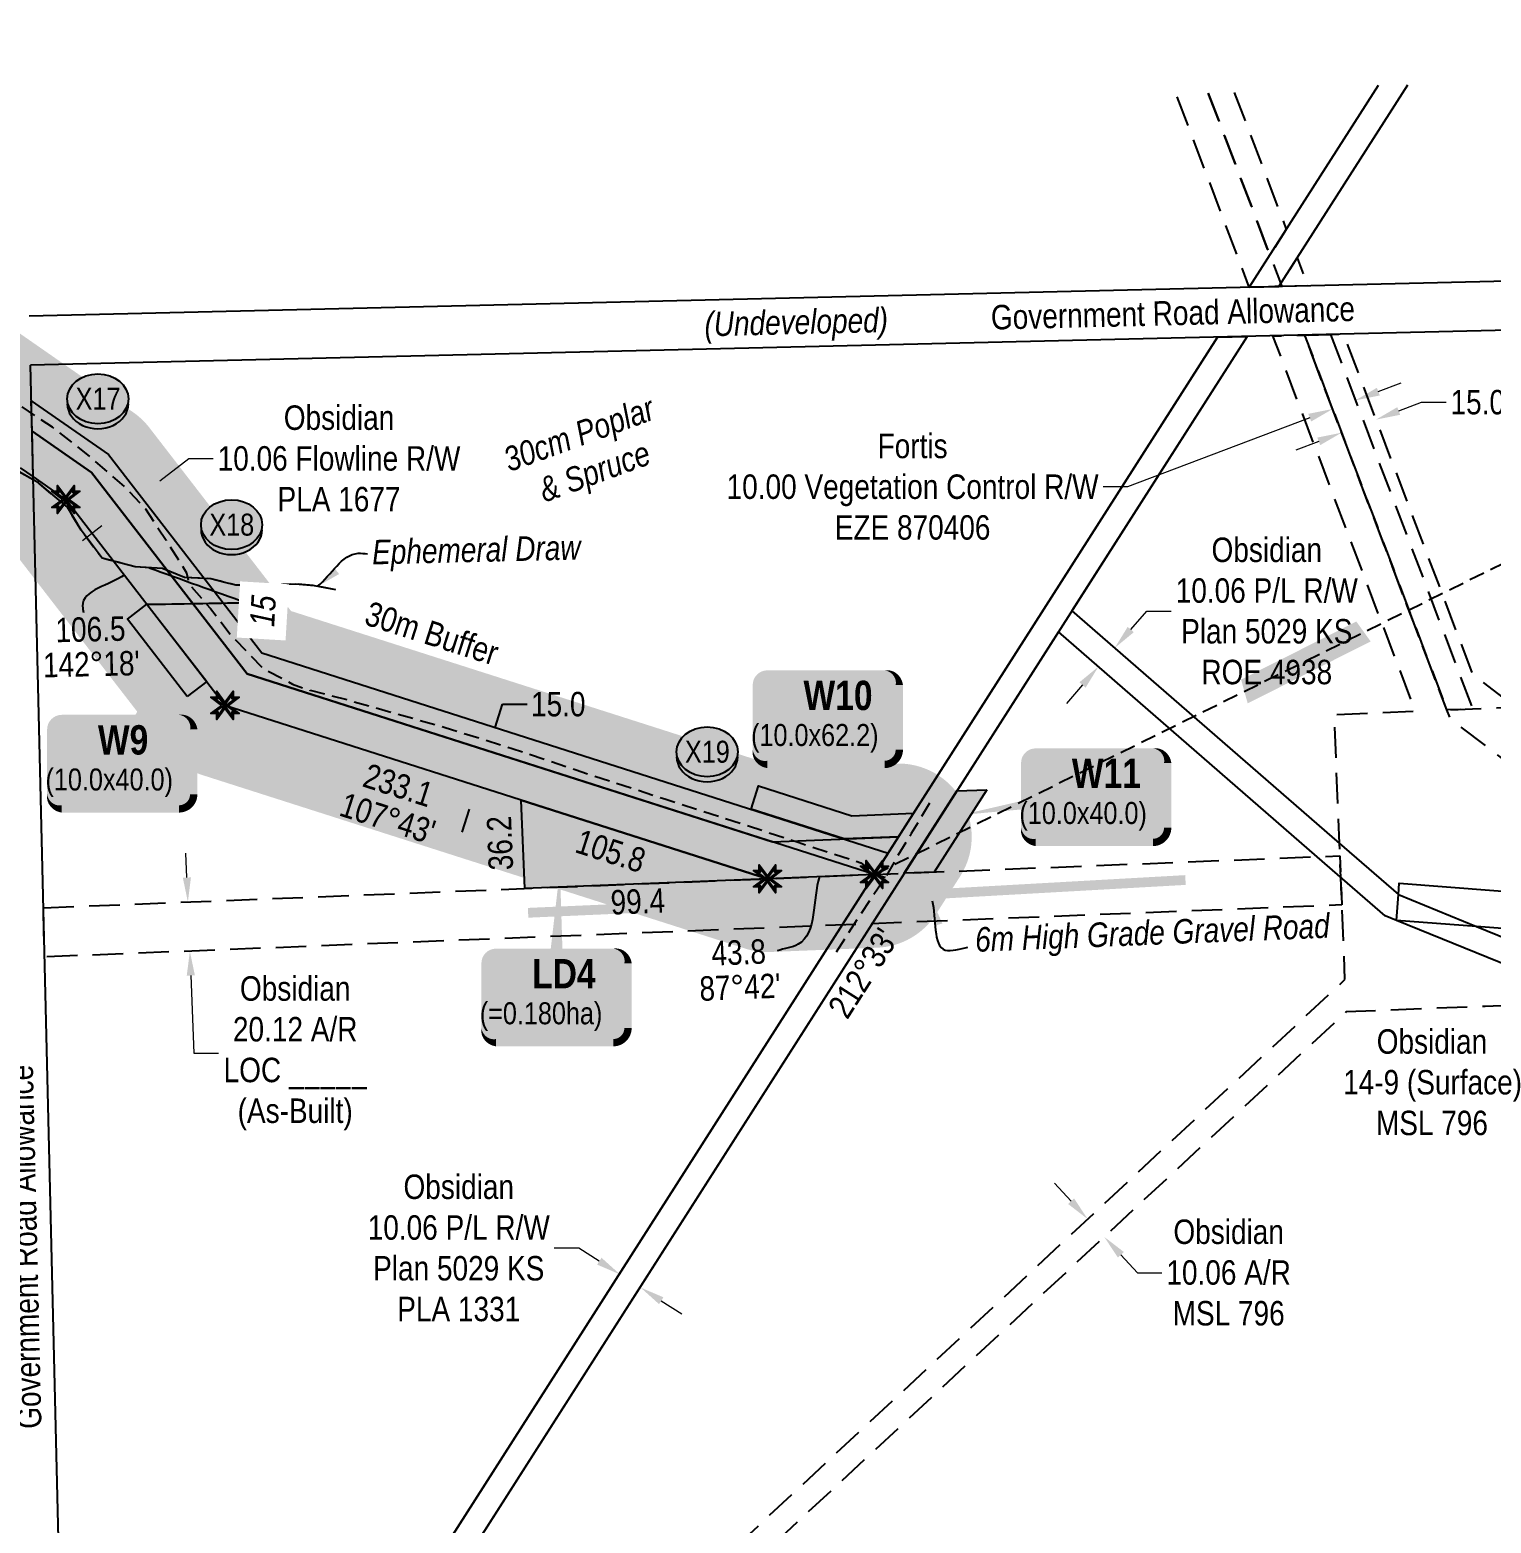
# Model space of a CAD drawing. Extents: x 610158 to 618425, y 5897307 to 5901062.
# Drawn here: x 615560 to 616157, y 5897827 to 5898438 of the extents above; entities that cross this region are included whole.
import ezdxf
from ezdxf.enums import TextEntityAlignment as Align

# ---------------------------------------------------------------- set-up
doc = ezdxf.new("R2010")
doc.units = 0
doc.header["$LTSCALE"] = 5
doc.header["$PDSIZE"] = 0.5
for name, pattern in [('foc-ACCESSROAD', [3.75, 2.5, -1.25]), ('foc-FLOWLINE', [3.75, 2.5, -1.25]), ('foc-TIELINE', [1.875, 1.25, -0.625]), ('foc-TRAV', [1.875, 1.25, -0.625]), ('UG_PIPE', [1.875, 1.25, -0.625])]:
    doc.linetypes.add(name, pattern=pattern)
doc.layers.get('Defpoints').update_dxf_attribs({"color": 9})
for name, color, linetype in [('AS-PIPE-UG', 44, 'UG_PIPE'), ('AS-ROADS', 254, 'Continuous'), ('AS-UNDERLAY-H', 141, 'Continuous'), ('C-AR', 13, 'foc-ACCESSROAD'), ('C-RW', 13, 'Continuous'), ('C-WS', 13, 'foc-ACCESSROAD'), ('F-EZE', 190, 'foc-FLOWLINE'), ('F-RW', 190, 'Continuous'), ('L-BD1', 253, 'Continuous'), ('L-MON', 1, 'Continuous'), ('L-ROAD-T', 7, 'Continuous'), ('L-SEC', 7, 'Continuous'), ('L-TIE', 7, 'foc-TIELINE'), ('P-BUFFER-H 30m', 51, 'Continuous'), ('P-BUFFER-T', 40, 'Continuous'), ('P-CROSSINGS', 250, 'Continuous'), ('P-PROPOSED', 10, 'Continuous'), ('P-PROPOSED-H', 21, 'Continuous'), ('P-TEMP-BLOCKS', 250, 'Continuous'), ('P-TEMP-H', 41, 'Continuous'), ('P-TEMP_WORKSPACE', 46, 'Continuous'), ('P-TRAV', 4, 'foc-TRAV'), ('P-TXT', 4, 'Continuous'), ('T-BUSH-T', 110, 'Continuous'), ('WATERCOURSE', 146, 'foc-TIELINE'), ('WETLAND-T', 146, 'Continuous')]:
    doc.layers.add(name, color=color, linetype=linetype)
for name, color, linetype, lineweight in [('C-AR-T', 13, 'Continuous', 9), ('C-FLOWLINE-T', 13, 'Continuous', 9), ('C-RW-T', 13, 'Continuous', 9), ('C-WS-T', 13, 'Continuous', 9), ('F-EZE-T', 190, 'Continuous', 9), ('P-TEMP-T', 46, 'Continuous', 18), ('T-TEXT', 48, 'Continuous', 18), ('T-TIE-T', 201, 'Continuous', 18)]:
    doc.layers.add(name, color=color, linetype=linetype, lineweight=lineweight)
doc.styles.add('80', font='ARIALN.TTF', dxfattribs={"height": 10})
doc.styles.add('80CG', font='ARIALN.TTF', dxfattribs={"height": 10})
doc.styles.add('80L', font='ARIALN.TTF', dxfattribs={"height": 10})
doc.styles.add('80LS', font='ARIALNI.TTF', dxfattribs={"height": 10})
doc.styles.add('BOLD', font='ARIALNB.TTF')
doc.styles.add('Crossing', font='ARIALN.TTF', dxfattribs={"height": 10})
doc.styles.add('foc-LtypeFont', font='ARIALN.TTF', dxfattribs={"height": 7.35})
doc.linetypes.add('foc-TOPO-flowdirection-NOLINE', pattern='A,0,[">",foc-LtypeFont,S=0.3,R=0,X=0,Y=-0.945],-20,[">",foc-LtypeFont,S=0.3,R=0,X=0,Y=-0.945],0', length=20)
doc.dimstyles.new('Compass 5 000', dxfattribs={"dimscale": 5, "dimtxt": 9, "dimasz": 2, "dimexe": 0.2, "dimexo": 0.0625, "dimgap": 0.5, "dimtad": 0, "dimtih": 1, "dimtoh": 1, "dimzin": 0, "dimdsep": 46, "dimtxsty": '80CG', "dimcen": 0.1, "dimse1": 1, "dimse2": 1, "dimclrd": 256, "dimclrt": 256, "dimaunit": 1, "dimadec": 4, "dimazin": 0, "dimtfac": 0.06, "dimtofl": 0, "dimtmove": 0, "dimatfit": 1, "dimfxl": 0.2, "dimtolj": 1, "dimtzin": 0, "dimlwd": -1, "dimarcsym": 0})

# ---------------------------------------------------------------- blocks, each defined once
blk = doc.blocks.new('*D407')
at = {"layer": 'Defpoints', "color": 0, "transparency": 16777216}
for p in [(616110.24, 5898278.3), (616122.52, 5898245.95), (616108.5, 5898240.63)]:
    blk.add_point(p, dxfattribs=at)
at = {"layer": 'F-EZE-T', "transparency": 16777216}
for p, q in [((616119.59, 5898281.85), (616128.94, 5898285.4)), ((616128.94, 5898285.4), (616138.94, 5898285.4)), ((616086.87, 5898269.43), (616077.52, 5898265.88))]:
    blk.add_line(p, q, dxfattribs=at)
for points in [[(616119, 5898283.41), (616120.18, 5898280.29), (616110.24, 5898278.3)], [(616086.28, 5898270.99), (616087.46, 5898267.87), (616096.22, 5898272.98)]]:
    blk.add_solid(points, dxfattribs=at)
at = {"layer": 'F-EZE-T', "transparency": 16777216, "insert": (616198.08, 5898285.4), "char_height": 10, "attachment_point": 5, "style": '80CG'}
blk.add_mtext('\\A1;Fortis\\P15.00 Power Line R/W\\PEZE 150077', dxfattribs=at)
blk = doc.blocks.new('*D409')
at = {"layer": 'Defpoints', "color": 0, "transparency": 16777216}
for p in [(616101.89, 5898286.22), (616122.85, 5898202.84), (616132.2, 5898206.39)]:
    blk.add_point(p, dxfattribs=at)
at = {"layer": 'F-EZE-T', "transparency": 16777216}
for p, q in [((616111.24, 5898289.77), (616120.59, 5898293.32)), ((616083.19, 5898279.12), (616008.64, 5898250.81)), ((616008.64, 5898250.81), (615998.64, 5898250.81))]:
    blk.add_line(p, q, dxfattribs=at)
for points in [[(616110.65, 5898291.33), (616111.83, 5898288.21), (616101.89, 5898286.22)], [(616082.6, 5898280.68), (616083.78, 5898277.56), (616092.54, 5898282.67)]]:
    blk.add_solid(points, dxfattribs=at)
at = {"layer": 'F-EZE-T', "transparency": 16777216, "insert": (615920.71, 5898250.81), "char_height": 10, "attachment_point": 5, "style": '80CG'}
blk.add_mtext('\\A1;Fortis\\P10.00 Vegetation Control R/W\\PEZE 870406', dxfattribs=at)
blk = doc.blocks.new('*D417')
at = {"layer": 'C-AR-T', "transparency": 16777216}
for p, q in [((615985.54, 5897958.56), (615978.74, 5897965.88)), ((616005.92, 5897936.63), (616012.73, 5897929.31)), ((616012.73, 5897929.31), (616022.73, 5897929.31))]:
    blk.add_line(p, q, dxfattribs=at)
for points in [[(615986.77, 5897959.69), (615984.32, 5897957.42), (615992.35, 5897951.23)], [(616007.14, 5897937.77), (616004.7, 5897935.5), (615999.11, 5897943.96)]]:
    blk.add_solid(points, dxfattribs=at)
at = {"layer": 'Defpoints', "color": 0, "transparency": 16777216}
for p in [(615991.43, 5897950.37), (615998.19, 5897943.1), (615999.11, 5897943.96)]:
    blk.add_point(p, dxfattribs=at)
at = {"layer": 'C-AR-T', "transparency": 16777216, "insert": (616050.01, 5897929.31), "char_height": 10, "attachment_point": 5, "style": '80CG'}
blk.add_mtext('\\A1;Obsidian\\P10.06 A/R\\PMSL 796', dxfattribs=at)
blk = doc.blocks.new('*D423')
at = {"layer": 'C-RW-T', "transparency": 16777216}
for p, q in [((615784.12, 5897939.38), (615774.12, 5897939.38)), ((615792.55, 5897934), (615784.12, 5897939.38)), ((615817.88, 5897917.83), (615826.31, 5897912.45))]:
    blk.add_line(p, q, dxfattribs=at)
for points in [[(615793.45, 5897935.41), (615791.65, 5897932.6), (615800.98, 5897928.62)], [(615818.78, 5897919.23), (615816.99, 5897916.42), (615809.45, 5897923.21)]]:
    blk.add_solid(points, dxfattribs=at)
at = {"layer": 'Defpoints', "color": 0, "transparency": 16777216}
for p in [(615805.73, 5897936.06), (615800.98, 5897928.62), (615814.2, 5897930.65)]:
    blk.add_point(p, dxfattribs=at)
at = {"layer": 'C-RW-T', "transparency": 16777216, "insert": (615735.04, 5897939.38), "char_height": 10, "attachment_point": 5, "style": '80CG'}
blk.add_mtext('\\A1;Obsidian\\P10.06 P/L R/W\\PPlan 5029 KS\\PPLA 1331', dxfattribs=at)
blk = doc.blocks.new('*D448')
at = {"layer": 'C-RW-T', "transparency": 16777216}
for p, q in [((616009.96, 5898192.45), (616016.53, 5898199.99)), ((616016.53, 5898199.99), (616026.53, 5898199.99)), ((615990.23, 5898169.76), (615983.67, 5898162.22))]:
    blk.add_line(p, q, dxfattribs=at)
for points in [[(616008.71, 5898193.54), (616011.22, 5898191.35), (616003.4, 5898184.9)], [(615988.97, 5898170.86), (615991.49, 5898168.67), (615996.79, 5898177.31)]]:
    blk.add_solid(points, dxfattribs=at)
at = {"layer": 'Defpoints', "color": 0, "transparency": 16777216}
for p in [(615996.79, 5898177.31), (616048.73, 5898145.47), (616042.12, 5898137.88)]:
    blk.add_point(p, dxfattribs=at)
at = {"layer": 'C-RW-T', "transparency": 16777216, "insert": (616065.61, 5898199.99), "char_height": 10, "attachment_point": 5, "style": '80CG'}
blk.add_mtext('\\A1;Obsidian\\P10.06 P/L R/W\\PPlan 5029 KS\\PROE 4938', dxfattribs=at)
blk = doc.blocks.new('*U456')
at = {"true_color": 0xff8aff}
h = blk.add_hatch(color=211, dxfattribs=at)
edge = h.paths.add_edge_path()
edge.add_line((-24, -20), (24, -20))
edge.add_arc((24, -14), 6, 270, 360)
edge.add_line((30, -14), (30, 12.5))
edge.add_arc((24, 12.5), 6, 0, 90)
edge.add_line((24, 18.5), (-24, 18.5))
edge.add_arc((-24, 12.5), 6, 90, 180)
edge.add_line((-30, 12.5), (-30, -14))
edge.add_arc((-24, -14), 6, 180, 270)
at = {"flags": 128}
blk.add_lwpolyline([(2.14, 50.79, 0, 7.5, 0), (0, 0, 0, 0, 0)], format="xyseb", dxfattribs=at)
at = {"color": 250, "flags": 128}
blk.add_lwpolyline([(-24, -20, 3, 3, 0), (24, -20, 3, 3, 0.414214), (30, -14, 3, 3, 0), (30, 12.5, 3, 0, 0.414214), (24, 18.5, 0, 0, 0), (-24, 18.5, 0, 0, 0.414214), (-30, 12.5, 0, 0, 0), (-30, -14, 0, 3, 0.414214)], format="xyseb", close=True, dxfattribs=at)
at = {"color": 250}
for tag, p, height, style in [('TEMP_AREA_W1_001', (-9.21, 2.24), 12, 'BOLD'), ('ENTER_TEXT_001', (-30.66, -12.47), 9, '80')]:
    blk.add_attdef(tag, p, '', height=height, dxfattribs=dict(at, style=style))
blk = doc.blocks.new('TEMP')
h = blk.add_hatch(color=255)
h.dxf.hatch_style = 1
h.paths.add_polyline_path([(0, 0.25), (-0.67, 1.15), (-0.67, 0.67), (-1.15, 0.67), (-0.25, 0), (-1.15, -0.67), (-0.67, -0.67), (-0.67, -1.15), (0, -0.25), (0.67, -1.15), (0.67, -0.67), (1.15, -0.67), (0.25, 0), (1.15, 0.67), (0.67, 0.67), (0.67, 1.15)])
h.paths.add_polyline_path([(0.57, 0.85), (0.57, 0.57), (0.85, 0.57), (0.08, 0), (0.85, -0.57), (0.57, -0.57), (0.57, -0.85), (0, -0.08), (-0.57, -0.85), (-0.57, -0.57), (-0.85, -0.57), (-0.08, 0), (-0.85, 0.57), (-0.57, 0.57), (-0.57, 0.85), (0, 0.08)], flags=16)
h = blk.add_hatch(color=1)
h.dxf.hatch_style = 1
h.paths.add_polyline_path([(0, 0.08), (-0.57, 0.85), (-0.57, 0.57), (-0.85, 0.57), (-0.08, 0), (-0.85, -0.57), (-0.57, -0.57), (-0.57, -0.85), (0, -0.08), (0.57, -0.85), (0.57, -0.57), (0.85, -0.57), (0.08, 0), (0.85, 0.57), (0.57, 0.57), (0.57, 0.85)])
at = {"color": 1}
for p, q in [((-0.08, 0), (0.08, 0)), ((0, 0.08), (0, -0.08))]:
    blk.add_line(p, q, dxfattribs=at)
at = {"color": 255, "flags": 128}
blk.add_lwpolyline([(-0.25, 0), (-1.15, 0.67), (-0.67, 0.67), (-0.67, 1.15), (0, 0.25), (0.67, 1.15), (0.67, 0.67), (1.15, 0.67), (0.25, 0), (1.15, -0.67), (0.67, -0.67), (0.67, -1.15), (0, -0.25), (-0.67, -1.15), (-0.67, -0.67), (-1.15, -0.67)], close=True, dxfattribs=at)
at = {"color": 1, "flags": 128}
blk.add_lwpolyline([(-0.08, 0), (-0.85, 0.57), (-0.57, 0.57), (-0.57, 0.85), (0, 0.08), (0.57, 0.85), (0.57, 0.57), (0.85, 0.57), (0.08, 0), (0.85, -0.57), (0.57, -0.57), (0.57, -0.85), (0, -0.08), (-0.57, -0.85), (-0.57, -0.57), (-0.85, -0.57)], close=True, dxfattribs=at)
blk = doc.blocks.new('*U460')
at = {"true_color": 0xff8aff}
h = blk.add_hatch(color=211, dxfattribs=at)
edge = h.paths.add_edge_path()
edge.add_line((-24, -20), (24, -20))
edge.add_arc((24, -14), 6, 270, 360)
edge.add_line((30, -14), (30, 12.5))
edge.add_arc((24, 12.5), 6, 0, 90)
edge.add_line((24, 18.5), (-24, 18.5))
edge.add_arc((-24, 12.5), 6, 90, 180)
edge.add_line((-30, 12.5), (-30, -14))
edge.add_arc((-24, -14), 6, 180, 270)
at = {"color": 250, "flags": 128}
blk.add_lwpolyline([(-24, -20, 3, 3, 0), (24, -20, 3, 3, 0.414214), (30, -14, 3, 3, 0), (30, 12.5, 3, 0, 0.414214), (24, 18.5, 0, 0, 0), (-24, 18.5, 0, 0, 0.414214), (-30, 12.5, 0, 0, 0), (-30, -14, 0, 3, 0.414214)], format="xyseb", close=True, dxfattribs=at)
at = {"flags": 128}
blk.add_lwpolyline([(-54.64, -8.78, 0, 7.5, 0), (0, 0, 0, 0, 0)], format="xyseb", dxfattribs=at)
at = {"color": 250}
for tag, p, height, style in [('TEMP_AREA_W1_001', (-9.21, 2.24), 12, 'BOLD'), ('ENTER_TEXT_001', (-30.66, -12.47), 9, '80')]:
    blk.add_attdef(tag, p, '', height=height, dxfattribs=dict(at, style=style))
blk = doc.blocks.new('*D457')
at = {"layer": 'C-AR-T', "transparency": 16777216}
for p, q in [((615623.82, 5898090.95), (615623.42, 5898100.95)), ((615625.43, 5898050.87), (615626.71, 5898019.07)), ((615626.71, 5898019.07), (615636.71, 5898019.07))]:
    blk.add_line(p, q, dxfattribs=at)
for points in [[(615625.49, 5898091.02), (615622.16, 5898090.89), (615624.23, 5898080.96)], [(615627.1, 5898050.94), (615623.77, 5898050.81), (615625.03, 5898060.86)]]:
    blk.add_solid(points, dxfattribs=at)
at = {"layer": 'Defpoints', "color": 0, "transparency": 16777216}
for p in [(615630.58, 5898081.22), (615631.39, 5898061.12), (615625.03, 5898060.86)]:
    blk.add_point(p, dxfattribs=at)
at = {"layer": 'C-AR-T', "transparency": 16777216, "insert": (615668.13, 5898019.07), "char_height": 10, "attachment_point": 5, "style": '80CG'}
blk.add_mtext('\\A1;Obsidian\\P20.12 A/R\\PLOC _____\\P(As-Built)', dxfattribs=at)
blk = doc.blocks.new('*D458')
at = {"layer": 'C-FLOWLINE-T', "transparency": 16777216}
for p, q in [((615612.75, 5898253.26), (615624.57, 5898262.39)), ((615624.57, 5898262.39), (615634.57, 5898262.39)), ((615588.96, 5898234.88), (615581.05, 5898228.77))]:
    blk.add_line(p, q, dxfattribs=at)
for points in [[(615611.73, 5898254.58), (615613.77, 5898251.94), (615604.84, 5898247.15)], [(615587.94, 5898236.2), (615589.98, 5898233.56), (615596.87, 5898241)]]:
    blk.add_solid(points, dxfattribs=at)
at = {"layer": 'Defpoints', "color": 0, "transparency": 16777216}
for p in [(615604.84, 5898247.15), (615609.78, 5898240.75), (615601.82, 5898234.6)]:
    blk.add_point(p, dxfattribs=at)
at = {"layer": 'C-FLOWLINE-T', "transparency": 16777216, "insert": (615686.06, 5898262.39), "char_height": 10, "attachment_point": 5, "style": '80CG'}
blk.add_mtext('\\A1;Obsidian\\P10.06 Flowline R/W\\PPLA 1677', dxfattribs=at)
blk = doc.blocks.new('*U461')
at = {"true_color": 0xff8aff}
h = blk.add_hatch(color=211, dxfattribs=at)
edge = h.paths.add_edge_path()
edge.add_line((-24, -20), (24, -20))
edge.add_arc((24, -14), 6, 270, 360)
edge.add_line((30, -14), (30, 12.5))
edge.add_arc((24, 12.5), 6, 0, 90)
edge.add_line((24, 18.5), (-24, 18.5))
edge.add_arc((-24, 12.5), 6, 90, 180)
edge.add_line((-30, 12.5), (-30, -14))
edge.add_arc((-24, -14), 6, 180, 270)
at = {"color": 250, "flags": 128}
blk.add_lwpolyline([(-24, -20, 3, 3, 0), (24, -20, 3, 3, 0.414214), (30, -14, 3, 3, 0), (30, 12.5, 3, 0, 0.414214), (24, 18.5, 0, 0, 0), (-24, 18.5, 0, 0, 0.414214), (-30, 12.5, 0, 0, 0), (-30, -14, 0, 3, 0.414214)], format="xyseb", close=True, dxfattribs=at)
at = {"flags": 128}
blk.add_lwpolyline([(4.37, -42.41, 0, 7.5, 0), (0, 0, 0, 0, 0)], format="xyseb", dxfattribs=at)
at = {"color": 250}
for tag, p, height, style in [('TEMP_AREA_W1_001', (-9.21, 2.24), 12, 'BOLD'), ('ENTER_TEXT_001', (-30.66, -12.47), 9, '80')]:
    blk.add_attdef(tag, p, '', height=height, dxfattribs=dict(at, style=style))
blk = doc.blocks.new('*D466')
at = {"layer": 'Defpoints', "color": 0, "transparency": 16777216}
for p in [(615679.76, 5898164.26), (615675.2, 5898149.98), (615746.9, 5898142.8)]:
    blk.add_point(p, dxfattribs=at)
at = {"layer": 'P-TXT', "transparency": 16777216}
for p, q in [((615749.95, 5898152.32), (615752.99, 5898161.85)), ((615752.99, 5898161.85), (615762.99, 5898161.85)), ((615739.29, 5898118.99), (615736.25, 5898109.47))]:
    blk.add_line(p, q, dxfattribs=at)
for points in [[(615748.36, 5898152.83), (615751.54, 5898151.82), (615746.9, 5898142.8)], [(615737.71, 5898119.5), (615740.88, 5898118.48), (615742.34, 5898128.52)]]:
    blk.add_solid(points, dxfattribs=at)
at = {"layer": 'P-TXT', "transparency": 16777216, "insert": (615775.75, 5898161.85), "char_height": 10, "attachment_point": 5, "style": '80CG'}
blk.add_mtext('\\A1;15.0', dxfattribs=at)
blk = doc.blocks.new('xing2')
h = blk.add_hatch(color=50)
h.dxf.hatch_style = 1
edge = h.paths.add_edge_path()
edge.add_ellipse((0, 0), major_axis=(-12.5, 0), ratio=0.816297, start_angle=0, end_angle=360)
h = blk.add_hatch(color=250)
h.dxf.hatch_style = 1
edge = h.paths.add_edge_path()
edge.add_ellipse((0, -2.05), major_axis=(-12.5, 0), ratio=0.816297, start_angle=0, end_angle=180)
edge.add_line((12.5, -2.05), (12.5, 0))
edge.add_ellipse((0, 0), major_axis=(-12.5, 0), ratio=0.816297, start_angle=0, end_angle=180, ccw=False)
edge.add_line((-12.5, 0), (-12.5, -2.05))
at = {"color": 250}
blk.add_ellipse((0, 0), major_axis=(-12.5, 0), ratio=0.816297, dxfattribs=at)
blk.add_ellipse((0, -2.05), major_axis=(-12.5, 0), ratio=0.816297, start_param=0, end_param=3.141593, dxfattribs=at)
at = {"color": 250, "style": 'Crossing'}
blk.add_attdef('CROSSING', text='', height=9, dxfattribs=at).set_placement((0.09, 0.02), align=Align.MIDDLE_CENTER)
at = {"color": 250, "style": 'Crossing', "flags": 1}
for tag, p in [('OWNER', (0.09, -12.49)), ('DESCRIPTION', (0.09, -25.77)), ('LOCATION', (0.09, -39.3)), ('DWG_REF', (0.09, -52.84))]:
    blk.add_attdef(tag, text='', height=9, dxfattribs=at).set_placement(p, align=Align.MIDDLE_CENTER)
blk = doc.blocks.new('*U530')
at = {"true_color": 0xff8aff}
h = blk.add_hatch(color=211, dxfattribs=at)
edge = h.paths.add_edge_path()
edge.add_line((-24, -20), (24, -20))
edge.add_arc((24, -14), 6, 270, 360)
edge.add_line((30, -14), (30, 12.5))
edge.add_arc((24, 12.5), 6, 0, 90)
edge.add_line((24, 18.5), (-24, 18.5))
edge.add_arc((-24, 12.5), 6, 90, 180)
edge.add_line((-30, 12.5), (-30, -14))
edge.add_arc((-24, -14), 6, 180, 270)
at = {"flags": 128}
blk.add_lwpolyline([(18.16, 39.82, 0, 7.5, 0), (0, 0, 0, 0, 0)], format="xyseb", dxfattribs=at)
at = {"color": 250, "flags": 128}
blk.add_lwpolyline([(-24, -20, 3, 3, 0), (24, -20, 3, 3, 0.414214), (30, -14, 3, 3, 0), (30, 12.5, 3, 0, 0.414214), (24, 18.5, 0, 0, 0), (-24, 18.5, 0, 0, 0.414214), (-30, 12.5, 0, 0, 0), (-30, -14, 0, 3, 0.414214)], format="xyseb", close=True, dxfattribs=at)
at = {"color": 250}
for tag, p, height, style in [('TEMP_AREA_W1_001', (-9.21, 2.24), 12, 'BOLD'), ('ENTER_TEXT_001', (-30.66, -12.47), 9, '80')]:
    blk.add_attdef(tag, p, '', height=height, dxfattribs=dict(at, style=style))

msp = doc.modelspace()

# ---------------------------------------------------------------- hatches: boundary and pattern name
at = {"layer": 'AS-UNDERLAY-H'}
h = msp.add_hatch(color=256, dxfattribs=at)
h.dxf.hatch_style = 1
h.paths.add_polyline_path([(616055.102, 5898171.956), (616102.254, 5898195.716), (616108.106, 5898187.554), (616057.8, 5898162.244)])
at = {"layer": 'P-BUFFER-H 30m'}
h = msp.add_hatch(color=256, dxfattribs=at)
h.dxf.hatch_style = 1
edge = h.paths.add_edge_path()
edge.add_line((615913.713, 5898137.599), (615867.457, 5898135.745))
edge.add_line((615867.457, 5898135.745), (615666.44, 5898200.005))
edge.add_line((615666.44, 5898200.005), (615608.487, 5898275.014))
edge.add_arc((615584.756, 5898256.679), 29.989, 37.689691, 55.182579)
edge.add_line((615601.879, 5898281.299), (615577.588, 5898298.193))
edge.add_line((615577.588, 5898298.193), (615557.134, 5898312.418))
edge.add_line((615557.134, 5898312.418), (615540.072, 5898324.284))
edge.add_line((615540.072, 5898324.284), (615512.151, 5898343.727))
edge.add_line((615512.151, 5898343.727), (615058.614, 5898659.543))
edge.add_line((615058.614, 5898659.543), (614688.634, 5898917.176))
edge.add_arc((614671.497, 5898892.566), 29.989, 55.1489, 57.0489)
edge.add_line((614687.808, 5898917.731), (614658.072, 5898937.005))
edge.add_arc((614641.761, 5898911.841), 29.989, 57.0489, 74.215427)
edge.add_line((614649.918, 5898940.699), (614580.511, 5898960.319))
edge.add_arc((614572.354, 5898931.461), 29.989, 74.215427, 135.220277)
edge.add_line((614551.067, 5898952.584), (614517.111, 5898918.366))
edge.add_line((614517.111, 5898918.366), (613916.376, 5898903.684))
edge.add_line((613916.376, 5898903.684), (613896.273, 5898903.193))
edge.add_line((613896.273, 5898903.193), (613885.042, 5898902.918))
edge.add_line((613885.042, 5898902.918), (613880.152, 5899087.564))
edge.add_arc((613850.174, 5899086.77), 29.989, 1.516952, 91.760143)
edge.add_line((613849.253, 5899116.745), (613820.647, 5899115.866))
edge.add_line((613820.647, 5899115.866), (613818.397, 5899204.514))
edge.add_arc((613788.417, 5899203.753), 29.989, 1.454001, 91.52732)
edge.add_line((613787.618, 5899233.731), (613772.629, 5899233.331))
edge.add_arc((613773.428, 5899203.353), 29.989, 91.52732, 181.453997)
edge.add_line((613743.449, 5899202.592), (613746.846, 5899068.754))
edge.add_arc((613776.825, 5899069.515), 29.989, 181.453997, 271.760143)
edge.add_line((613777.747, 5899039.54), (613806.401, 5899040.421))
edge.add_line((613806.401, 5899040.421), (613811.148, 5898861.054))
edge.add_arc((613841.126, 5898861.848), 29.989, 181.515887, 271.400065)
edge.add_line((613841.859, 5898831.868), (613897.976, 5898833.239))
edge.add_line((613897.976, 5898833.239), (613918.079, 5898833.731))
edge.add_line((613918.079, 5898833.731), (614542.115, 5898848.983))
edge.add_arc((614541.382, 5898878.962), 29.989, 271.400065, 315.220277)
edge.add_line((614562.669, 5898857.839), (614585.618, 5898880.965))
edge.add_line((614585.618, 5898880.965), (614622.991, 5898870.401))
edge.add_line((614622.991, 5898870.401), (614646.404, 5898855.225))
edge.add_line((614646.404, 5898855.225), (615015.772, 5898598.018))
edge.add_line((615015.772, 5898598.018), (615452.501, 5898293.906))
edge.add_line((615452.501, 5898293.906), (615480.408, 5898274.458))
edge.add_line((615480.408, 5898274.458), (615523.332, 5898244.606))
edge.add_line((615523.332, 5898244.606), (615543.786, 5898230.381))
edge.add_line((615543.786, 5898230.381), (615553.391, 5898223.701))
edge.add_line((615553.391, 5898223.701), (615615.673, 5898143.087))
edge.add_arc((615639.404, 5898161.422), 29.989, 217.689691, 252.272295)
edge.add_line((615630.273, 5898132.857), (615852.192, 5898061.915))
edge.add_arc((615861.323, 5898090.48), 29.989, 252.272295, 272.294891)
edge.add_line((615862.524, 5898060.515), (615906.282, 5898062.269))
edge.add_arc((615905.081, 5898092.233), 29.989, 272.294891, 327.445132)
edge.add_line((615930.358, 5898076.096), (615940.19, 5898091.497))
edge.add_arc((615914.913, 5898107.634), 29.989, 327.445132, 452.294891)
at = {"layer": 'P-PROPOSED-H'}
h = msp.add_hatch(color=256, dxfattribs=at)
h.dxf.hatch_style = 1
h.paths.add_polyline_path([(615914.913, 5898107.634), (615905.081, 5898092.233), (615861.323, 5898090.48), (615639.404, 5898161.422), (615574.301, 5898245.686), (615560.908, 5898255.001), (615560.465, 5898273.573), (615584.756, 5898256.679), (615648.416, 5898174.283), (615863.368, 5898105.568)])
at = {"layer": 'P-TEMP-H'}
h = msp.add_hatch(color=256, dxfattribs=at)
h.dxf.hatch_style = 1
h.paths.add_polyline_path([(615624.002, 5898165.006), (615599.556, 5898196.648), (615607.467, 5898202.759), (615631.913, 5898171.118)])
h = msp.add_hatch(color=256, dxfattribs=at)
h.dxf.hatch_style = 1
h.paths.add_polyline_path([(615895.787, 5898116.267), (615921.072, 5898117.28), (615914.913, 5898107.634), (615892.743, 5898106.745), (615854.657, 5898118.921), (615857.7, 5898128.442)])
h = msp.add_hatch(color=256, dxfattribs=at)
h.dxf.hatch_style = 1
h.paths.add_polyline_path([(615861.323, 5898090.48), (615762.074, 5898086.495), (615760.622, 5898122.672)])
h = msp.add_hatch(color=256, dxfattribs=at)
h.dxf.hatch_style = 1
h.paths.add_polyline_path([(615951.016, 5898126.919), (615929.5, 5898093.217), (615917.328, 5898092.728), (615938.844, 5898126.431)])

# ---------------------------------------------------------------- linework, layer by layer
at = {"layer": 'AS-PIPE-UG', "flags": 128}
for points in [[(614870.813, 5898759.146), (614883.307, 5898750.651), (614910.887, 5898731.347), (614933.406, 5898716.08), (614958.188, 5898698.105), (615002.408, 5898667.11), (615038.745, 5898642.922), (615061.803, 5898626.521), (615119.597, 5898586.426), (615151.285, 5898564.153), (615151.279, 5898564.174), (615206.777, 5898526.651), (615263.679, 5898486.832), (615316.535, 5898450.391), (615356.437, 5898422.997), (615411.748, 5898384.407), (615486.688, 5898330.977), (615515.299, 5898310.791), (615544.825, 5898290.994), (615568.673, 5898275.318), (615584.062, 5898263.21), (615598.617, 5898250.621), (615606.84, 5898241.875), (615615.299, 5898228.944), (615623.72, 5898215.602), (615624.711, 5898210.939), (615633.505, 5898201.07), (615641.505, 5898190.509), (615654.854, 5898176.68), (615667.008, 5898170.117), (615674.21, 5898167.545), (615674.258, 5898167.611), (615689.448, 5898163.705), (615729.458, 5898152.398), (615756.884, 5898143.829), (615782.682, 5898135.111), (615819.794, 5898123.008), (615853.52, 5898112.133), (615873.842, 5898105.384), (615887.595, 5898100.893), (615899.528, 5898097.04), (615899.542, 5898097.012), (615903.496, 5898094.048), (615906.831, 5898091.617), (615909.485, 5898091.143)], [(615927.649, 5898121.342), (615920.194, 5898108.98), (615914.029, 5898098.761), (615909.283, 5898090.458), (615899.195, 5898075.602), (615889.315, 5898060.284)]]:
    msp.add_lwpolyline(points, dxfattribs=at)
at = {"layer": 'AS-ROADS', "const_width": 3.999, "flags": 128}
msp.add_lwpolyline([(615763.417, 5898076.544), (615904.331, 5898082.76), (616032.344, 5898089.957)], dxfattribs=at)
at = {"layer": 'C-AR', "flags": 128}
msp.add_lwpolyline([(615565.111, 5898078.588), (616095.554, 5898099.883), (616096.361, 5898079.787), (615565.591, 5898058.478)], close=True, dxfattribs=at)
at = {"layer": 'C-RW'}
msp.add_lwpolyline([(616111.125, 5898414.974), (616058.45, 5898332.466), (616070.564, 5898332.753), (616123.249, 5898415.277)], dxfattribs=at)
for points in [[(616057.525, 5898312.329), (615985.889, 5898200.12), (616092.204, 5898107.657), (616119.446, 5898083.965), (616151.448, 5898070.913), (616168.801, 5898063.836), (616165.004, 5898054.524), (616118.637, 5898073.435), (616114.021, 5898075.319), (616092.532, 5898094.013), (615980.42, 5898191.553), (615577.466, 5897560.376), (615577.036, 5897578.392), (616045.411, 5898312.042)], [(615654.459, 5898182.919), (615910.685, 5898101.01), (615905.081, 5898092.233), (615648.416, 5898174.283), (615584.756, 5898256.679), (615560.465, 5898273.573), (615560.168, 5898286.029), (615591.783, 5898264.041)]]:
    msp.add_lwpolyline(points, close=True, dxfattribs=at)
at = {"layer": 'C-RW', "flags": 128}
for points in [[(616045.411, 5898312.042), (615577.036, 5897578.392)], [(616057.525, 5898312.329), (615577.466, 5897560.376)]]:
    msp.add_lwpolyline(points, dxfattribs=at)
at = {"layer": 'C-WS', "flags": 128}
for points in [[(616041.697, 5898411.942), (616066.863, 5898345.655), (616071.312, 5898333.935), (616071.74, 5898332.798), (616070.574, 5898332.769), (616058.45, 5898332.466), (616028.55, 5898411.614)], [(616476.516, 5897817.583), (616374.399, 5897906.436), (616219.896, 5898040.869), (616164.943, 5898038.663), (616154.886, 5898038.259), (616098.119, 5898035.98), (615811.536, 5897769.603), (615812.354, 5897678.115), (615720.867, 5897677.296), (615720.049, 5897768.784), (615797.138, 5897769.473), (616097.588, 5898049.214), (616095.908, 5898091.077), (616095.352, 5898104.919), (616093.233, 5898157.682), (616126.443, 5898159.015), (616068.138, 5898312.581), (616081.067, 5898312.887), (616139.293, 5898159.532), (616149.835, 5898159.955), (616167.427, 5898160.662), (616215.01, 5898162.571), (616216.596, 5898123.066), (616216.689, 5898121.796), (616217.316, 5898106.813), (616236.807, 5898107.632), (616267.89, 5898108.914), (616277.933, 5898109.332), (616287.924, 5898109.738), (616369.407, 5898113.04), (616469.29, 5898117.128)]]:
    msp.add_lwpolyline(points, dxfattribs=at)
at = {"layer": 'F-EZE', "flags": 128}
for points in [[(616052.303, 5898412.2), (616073.578, 5898356.162), (616066.865, 5898345.648), (616041.699, 5898411.936)], [(616469.985, 5898088.339), (616445.183, 5898087.308), (616370.104, 5898084.185), (616279.256, 5898080.406), (616269.215, 5898079.989), (616245.167, 5898078.988), (616241.525, 5898078.837), (616240.898, 5898079.316), (616230.765, 5898087.064), (616205.592, 5898106.311), (616187, 5898120.528), (616140.649, 5898155.969), (616139.293, 5898159.532), (616081.067, 5898312.887), (616096.963, 5898313.264), (616149.784, 5898174.152), (616167.427, 5898160.662), (616216.596, 5898123.066), (616218.17, 5898121.862), (616236.807, 5898107.632), (616254.127, 5898094.368), (616268.544, 5898094.968), (616278.57, 5898095.385), (616369.741, 5898099.177), (616469.623, 5898103.332)]]:
    msp.add_lwpolyline(points, dxfattribs=at)
for points in [[(616082.341, 5898333.062), (616071.74, 5898332.798), (616071.311, 5898333.934), (616078.025, 5898344.449), (616082.341, 5898333.062)], [(616091.674, 5898313.138), (616149.835, 5898159.955), (616139.293, 5898159.532), (616081.067, 5898312.887)]]:
    msp.add_lwpolyline(points, close=True, dxfattribs=at)
at = {"layer": 'F-RW'}
msp.add_lwpolyline([(616371.335, 5898033.225), (616371.778, 5898014.874), (616319.799, 5898048.06), (616302.161, 5898059.322), (616269.998, 5898061.795), (616216.698, 5898065.894), (616215.23, 5898066.007), (616151.448, 5898070.913), (616118.637, 5898073.435), (616119.446, 5898083.965), (616119.805, 5898088.626), (616214.862, 5898081.318), (616269.343, 5898077.13), (616279.441, 5898076.354), (616307.139, 5898074.219), (616314.287, 5898069.653), (616331.925, 5898058.391), (616371.335, 5898033.225)], close=True, dxfattribs=at)
at = {"layer": 'L-SEC', "flags": 128}
for points in [[(616463.872, 5898342.072), (615559.343, 5898320.641)], [(616464.349, 5898321.968), (615559.823, 5898300.537)], [(615581.348, 5897397.489), (615559.823, 5898300.54)]]:
    msp.add_lwpolyline(points, dxfattribs=at)
at = {"layer": 'L-TIE', "flags": 128}
msp.add_lwpolyline([(615905.081, 5898092.233), (616364.414, 5898319.6)], dxfattribs=at)
at = {"layer": 'P-TEMP_WORKSPACE'}
for points in [[(615624.002, 5898165.006), (615599.556, 5898196.648), (615607.467, 5898202.759), (615631.913, 5898171.118)], [(615895.787, 5898116.267), (615921.072, 5898117.28), (615914.913, 5898107.634), (615892.743, 5898106.745), (615854.657, 5898118.921), (615857.7, 5898128.442)], [(615861.323, 5898090.48), (615762.074, 5898086.495), (615760.622, 5898122.672)], [(615951.016, 5898126.919), (615929.5, 5898093.217), (615917.328, 5898092.728), (615938.844, 5898126.431)]]:
    msp.add_lwpolyline(points, close=True, dxfattribs=at)
at = {"layer": 'P-TRAV', "flags": 128}
msp.add_lwpolyline([(615560.908, 5898255.001), (615540.455, 5898269.183)], dxfattribs=at)
at = {"layer": 'WATERCOURSE', "linetype": 'foc-TOPO-flowdirection-NOLINE', "flags": 128}
msp.add_lwpolyline([(615684.71, 5898208.628), (615676.086, 5898210.37), (615668.051, 5898211.069), (615658.582, 5898210.655), (615643.895, 5898210.548), (615639.368, 5898211.737), (615633.649, 5898213.239), (615622.883, 5898213.709), (615613.833, 5898217.397), (615602.65, 5898218.071), (615596.889, 5898219.652), (615589.095, 5898221.615), (615580.503, 5898233.044), (615575.026, 5898242.447), (615563.081, 5898252.396), (615554.112, 5898257.549), (615545.891, 5898259.715), (615541.057, 5898260.09), (615517.22, 5898266.145), (615496.207, 5898274.841)], dxfattribs=at)
at = {"layer": 'WATERCOURSE', "flags": 128}
msp.add_lwpolyline([(615684.71, 5898208.628), (615676.086, 5898210.37), (615668.051, 5898211.069), (615658.582, 5898210.655), (615643.895, 5898210.548), (615639.368, 5898211.737), (615633.649, 5898213.239), (615622.883, 5898213.709), (615613.833, 5898217.397), (615602.65, 5898218.071), (615596.889, 5898219.652), (615589.095, 5898221.615), (615580.503, 5898233.044), (615575.026, 5898242.447), (615563.081, 5898252.396), (615554.112, 5898257.549), (615545.891, 5898259.715)], dxfattribs=at)

# ---------------------------------------------------------------- block references
at = {"layer": 'L-MON', "xscale": 4.99813254999997, "yscale": 4.99813254999997, "zscale": 4.99813254999997}
for p in [(615574.301, 5898245.686), (615639.404, 5898161.422), (615905.081, 5898092.233), (615861.323, 5898090.48)]:
    msp.add_blockref('TEMP', p, dxfattribs=at)
at = {"layer": 'P-CROSSINGS', "color": 5, "xscale": 0.99962651, "yscale": 0.99962651, "zscale": 0.99962651}
for p, values in [((615587.393, 5898286.843), {'CROSSING': 'X17'}), ((615642.098, 5898235.343), {'CROSSING': 'X18'}), ((615836.665, 5898142.425), {'CROSSING': 'X19'})]:
    msp.add_blockref('xing2', p, dxfattribs=at).add_auto_attribs(values)
at = {"layer": 'P-TEMP-BLOCKS', "xscale": 0.99962651, "yscale": 0.99962651, "zscale": 0.99962651}
for name, p, values in [('*U530', (615596.634, 5898139.051), {'TEMP_AREA_W1_001': 'W9', 'ENTER_TEXT_001': '(10.0x40.0)'}), ('*U461', (615885.287, 5898157.25), {'TEMP_AREA_W1_001': 'W10', 'ENTER_TEXT_001': '(10.0x62.2)'}), ('*U460', (615995.07, 5898125.333), {'TEMP_AREA_W1_001': 'W11', 'ENTER_TEXT_001': '(10.0x40.0)'}), ('*U456', (615774.295, 5898043.401), {'TEMP_AREA_W1_001': 'LD4', 'ENTER_TEXT_001': '(=0.180ha)'})]:
    msp.add_blockref(name, p, dxfattribs=at).add_auto_attribs(values)

# ---------------------------------------------------------------- texts
at = {"layer": 'C-WS-T', "insert": (616093.005, 5898028.888), "char_height": 9.99237, "attachment_point": 1, "style": '80L'}
msp.add_mtext_dynamic_manual_height_columns('\\pi17.582;Obsidian\\P\\pi3.8615;14-9 (Surface)\\P\\pi17.272;MSL 796', width=78.96468, gutter_width=49.981, heights=[0], dxfattribs=at)
at = {"layer": 'L-BD1', "style": '80L'}
for s, rotation, p in [('233.1', 342.2723, (615710.331, 5898128.778)), ("107°43'", 342.2723, (615705.994, 5898115.21)), ("212°33'", 57.4451, (615900.434, 5898051.903)), ('43.8', 2.2949, (615849.544, 5898060.374)), ("87°42'", 2.2949, (615850.114, 5898046.141))]:
    msp.add_text(s, height=9.9963, rotation=rotation, dxfattribs=at).set_placement(p, align=Align.MIDDLE)
at = {"layer": 'L-BD1', "insert": (615563.832, 5898197.061), "char_height": 9.99627, "width": 39.15768, "attachment_point": 1, "rotation": 1.357236, "line_spacing_factor": 0.855, "style": '80L'}
msp.add_mtext("\\pi6.1016;106.5 \\P\\pi0.66367;142°18'", dxfattribs=at)
at = {"layer": 'L-ROAD-T', "style": '80L'}
for rotation, p in [(1.357236, (616027.188, 5898321.921)), (91.365478, (615557.582, 5897939.861))]:
    msp.add_text('Government Road Allowance', height=9.99627, rotation=rotation, dxfattribs=at).set_placement(p, align=Align.MIDDLE_CENTER)
at = {"layer": 'P-BUFFER-T', "insert": (615698.671, 5898204.298), "char_height": 9.99627, "attachment_point": 1, "rotation": 342.272295, "style": '80L'}
msp.add_mtext_dynamic_manual_height_columns('\\pi0.27841;30m Buffer', width=56.2727, gutter_width=49.981, heights=[0], dxfattribs=at)
at = {"layer": 'P-TEMP-T', "char_height": 9.99617, "attachment_point": 1, "style": '80L'}
for s, width, insert, rotation in [('\\pi0.29886;36.2', 21.82424, (615747.345, 5898093.407), 92.299016), ('\\pi0.66366;105.8', 28.2406, (615784.477, 5898111.193), 342.272295), ('\\pi0.27841;99.4', 21.82424, (615796.691, 5898085.752), 2.299016)]:
    msp.add_mtext_dynamic_manual_height_columns(s, width=width, gutter_width=49.981, heights=[0], dxfattribs=dict(at, insert=insert, rotation=rotation))
at = {"layer": 'T-BUSH-T', "insert": (615751.939, 5898266.087), "char_height": 9.98852, "attachment_point": 1, "rotation": 20, "style": '80LS'}
msp.add_mtext_dynamic_manual_height_columns('\\pi0.37579;30cm Poplar \\P\\pi9.7375;& Spruce', width=65.35673, gutter_width=49.981, heights=[0], dxfattribs=at)
at = {"layer": 'T-TEXT', "style": '80LS'}
msp.add_text('(Undeveloped)', height=9.99627, rotation=1.357236, dxfattribs=at).set_placement((615873.101, 5898318.27), align=Align.MIDDLE_CENTER)
at = {"layer": 'T-TEXT', "insert": (616018.586, 5898073.46), "char_height": 9.99627, "width": 145.78223, "attachment_point": 2, "rotation": 2.299016, "style": '80LS'}
msp.add_mtext('6m High Grade Gravel Road', dxfattribs=at)

# ---------------------------------------------------------------- dimensions: what is measured, and where the dimension line sits
at = {"layer": 'C-AR-T', "color": 6}
dim = msp.add_linear_dim(base=(615625.032, 5898060.865), p1=(615630.583, 5898081.216), p2=(615631.389, 5898061.12), angle=272.299016, text='Obsidian\\P20.12 A/R\\PLOC _____\\P(As-Built)', dimstyle='Compass 5 000', dxfattribs=at)
dim.commit()
dim.dimension.update_dxf_attribs({"geometry": '*D457', "text_midpoint": (615668.129, 5898019.072), "dimtype": 161})
dim = msp.add_aligned_dim(p1=(615991.427, 5897950.37), p2=(615998.188, 5897943.095), distance=1.265, text='Obsidian\\P10.06 A/R\\PMSL 796', dimstyle='Compass 5 000', dxfattribs=at)
dim.commit()
dim.dimension.update_dxf_attribs({"geometry": '*D417', "text_midpoint": (616050.013, 5897929.307)})
at = {"layer": 'C-RW-T', "color": 6}
dim = msp.add_linear_dim(base=(615996.793, 5898177.308), p1=(616048.725, 5898145.471), p2=(616042.117, 5898137.875), angle=228.976112, text='Obsidian\\P10.06 P/L R/W\\PPlan 5029 KS\\PROE 4938', dimstyle='Compass 5 000', dxfattribs=at)
dim.commit()
dim.dimension.update_dxf_attribs({"geometry": '*D448', "text_midpoint": (616065.614, 5898199.993), "dimtype": 161})
dim = msp.add_aligned_dim(p1=(615814.204, 5897930.647), p2=(615805.729, 5897936.059), distance=8.826, text='Obsidian\\P10.06 P/L R/W\\PPlan 5029 KS\\PPLA 1331', dimstyle='Compass 5 000', dxfattribs=at)
dim.commit()
dim.dimension.update_dxf_attribs({"geometry": '*D423', "text_midpoint": (615735.036, 5897939.384)})
at = {"layer": 'F-EZE-T'}
dim = msp.add_linear_dim(base=(616110.238, 5898278.302), p1=(616108.503, 5898240.628), p2=(616122.522, 5898245.951), angle=20.791892, text='Fortis\\P15.00 Power Line R/W\\PEZE 150077', dimstyle='Compass 5 000', dxfattribs=at)
dim.commit()
dim.dimension.update_dxf_attribs({"geometry": '*D407', "text_midpoint": (616198.076, 5898285.402), "dimtype": 161})
at = {"layer": 'F-EZE-T', "color": 6}
dim = msp.add_linear_dim(base=(616101.895, 5898286.219), p1=(616122.849, 5898202.842), p2=(616132.203, 5898206.393), angle=20.790761, text='Fortis\\P10.00 Vegetation Control R/W\\PEZE 870406', dimstyle='Compass 5 000', dxfattribs=at)
dim.commit()
dim.dimension.update_dxf_attribs({"geometry": '*D409', "text_midpoint": (615920.709, 5898250.813), "dimtype": 161})
at = {"layer": 'P-TXT', "color": 6}
dim = msp.add_linear_dim(base=(615746.904, 5898142.799), p1=(615675.198, 5898149.979), p2=(615679.764, 5898164.262), angle=72.272295, text='15.0', dimstyle='Compass 5 000', dxfattribs=at)
dim.commit()
dim.dimension.update_dxf_attribs({"geometry": '*D466', "text_midpoint": (615775.746, 5898161.849), "dimtype": 161})

# ---------------------------------------------------------------- leaders
at = {"layer": 'L-BD1', "color": 5, "path_type": 1}
for points in [[(615598.205, 5898214.747), (615581.167, 5898202.043), (615581.539, 5898199.434)], [(615882.574, 5898091.331), (615873.952, 5898063.667), (615865.277, 5898060.999)]]:
    msp.add_leader(points, dimstyle='Compass 5 000', override={"dimgap": 0.5, "dimtad": 0}, dxfattribs=at)
at = {"layer": 'T-TEXT', "path_type": 1}
msp.add_leader([(615928.756, 5898081.398), (615934.098, 5898061.267), (615943.357, 5898062.424)], dimstyle='Compass 5 000', override={"dimgap": 0.5, "dimtad": 0}, dxfattribs=at)
at = {"layer": 'T-TIE-T', "color": 5, "path_type": 1}
for points in [[(615608.368, 5898217.727), (615648.099, 5898203.433)], [(615607.467, 5898202.759), (615648.099, 5898203.433)]]:
    msp.add_leader(points, dimstyle='Compass 5 000', override={"dimgap": 0.5, "dimtad": 0}, dxfattribs=at)

# ---------------------------------------------------------------- next in the draw order: texts
at = {"layer": 'WETLAND-T', "insert": (615699.135, 5898229.066), "char_height": 10, "attachment_point": 1, "rotation": 1.357236, "style": '80L', "bg_fill": 2}
msp.add_mtext_dynamic_manual_height_columns('\\pi0.32626;{\\fArial Narrow|b0|i1|c0|p34;Ephemeral Draw }', width=86.02769, gutter_width=49.981, heights=[0], dxfattribs=at)

# ---------------------------------------------------------------- next in the draw order: linework, layer by layer
at = {"layer": 'P-PROPOSED', "flags": 128}
msp.add_lwpolyline([(615914.913, 5898107.634), (615905.081, 5898092.233), (615861.323, 5898090.48), (615639.404, 5898161.422), (615574.301, 5898245.686), (615560.908, 5898255.001), (615560.465, 5898273.573), (615584.756, 5898256.679), (615648.416, 5898174.283), (615863.368, 5898105.568)], close=True, dxfattribs=at)

# ---------------------------------------------------------------- next in the draw order: dimensions: what is measured, and where the dimension line sits
at = {"layer": 'C-FLOWLINE-T', "color": 6}
dim = msp.add_linear_dim(base=(615604.836, 5898247.147), p1=(615601.817, 5898234.597), p2=(615609.779, 5898240.749), angle=37.689865, text='Obsidian\\P10.06 Flowline R/W\\PPLA 1677', dimstyle='Compass 5 000', dxfattribs=at)
dim.commit()
dim.dimension.update_dxf_attribs({"geometry": '*D458', "text_midpoint": (615686.06, 5898262.39), "dimtype": 161})

# ---------------------------------------------------------------- next in the draw order: leaders
at = {"layer": 'WETLAND-T', "path_type": 1}
msp.add_leader([(615677.307, 5898210.123), (615693.942, 5898223.634), (615697.662, 5898223.465)], dimstyle='Compass 5 000', override={"dimgap": 0.5, "dimtad": 0}, dxfattribs=at)

# ---------------------------------------------------------------- next in the draw order: texts
at = {"layer": 'T-TIE-T', "insert": (615649.915, 5898200.355), "char_height": 9.99627, "width": 13.02146, "attachment_point": 2, "rotation": 86.552296, "style": '80L', "bg_fill": 2}
msp.add_mtext('{\\fArial Narrow|b0|i1|c0|p34;15}', dxfattribs=at)

doc.saveas('drawing.dxf')
